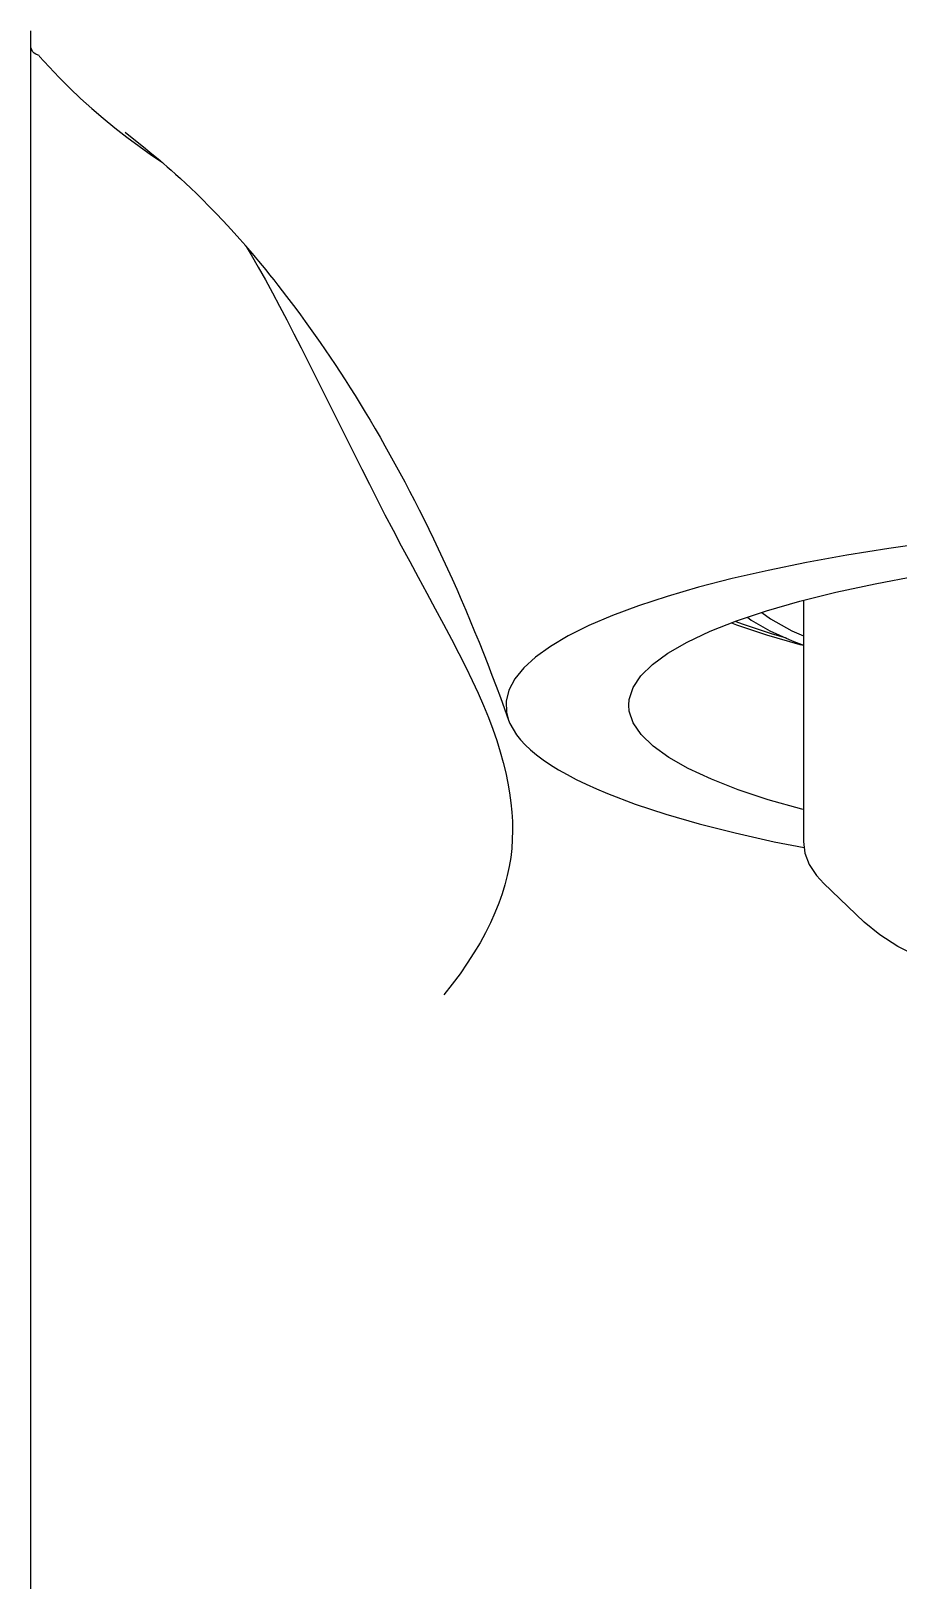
# Model space of a CAD drawing. Header units: millimetres. Extents: x 2985 to 3826, y 1462 to 2056.
# Drawn here: x 3202.16 to 3215.1, y 1796.05 to 1819.17 of the extents above; entities that cross this region are included whole.
import ezdxf

# ---------------------------------------------------------------- set-up
doc = ezdxf.new("R2010")
doc.units = ezdxf.units.MM
doc.layers.add('02___PRT_ALL_AXES', color=7, linetype='Continuous')

msp = doc.modelspace()

# ---------------------------------------------------------------- linework, layer by layer
at = {"color": 7, "linetype": 'Continuous'}
for p, q in [((3202.159, 1695.853), (3202.159, 1819.166)), ((3202.159, 1818.928), (3202.159, 1818.938)), ((3202.286, 1818.792), (3202.283, 1818.792)), ((3203.563, 1817.657), (3203.746, 1817.512)), ((3203.59, 1817.581), (3203.772, 1817.445)), ((3203.746, 1817.512), (3203.838, 1817.437)), ((3203.772, 1817.445), (3203.958, 1817.313)), ((3203.958, 1817.313), (3204.122, 1817.201)), ((3205.358, 1815.964), (3205.391, 1815.925)), ((3205.371, 1815.949), (3205.443, 1815.827)), ((3205.443, 1815.827), (3205.551, 1815.639)), ((3206.302, 1814.218), (3206.527, 1813.77)), ((3212.614, 1810.333), (3212.69, 1810.303)), ((3212.794, 1810.307), (3212.67, 1810.355)), ((3213.249, 1807.068), (3213.698, 1806.979)), ((3214.596, 1805.868), (3213.989, 1806.447))]:
    msp.add_line(p, q, dxfattribs=at)
for points in [[(3202.279, 1818.801), (3202.267, 1818.805), (3202.232, 1818.819), (3202.205, 1818.836), (3202.183, 1818.86), (3202.17, 1818.886), (3202.162, 1818.91), (3202.159, 1818.928)], [(3202.283, 1818.792), (3202.428, 1818.631), (3202.58, 1818.471), (3202.737, 1818.314), (3202.899, 1818.16), (3203.065, 1818.01), (3203.236, 1817.864)], [(3203.236, 1817.864), (3203.411, 1817.72), (3203.59, 1817.581)], [(3203.838, 1817.437), (3203.933, 1817.36), (3203.982, 1817.32), (3204.031, 1817.279), (3204.082, 1817.236), (3204.136, 1817.19), (3204.193, 1817.14), (3204.253, 1817.088), (3204.318, 1817.03), (3204.389, 1816.966), (3204.464, 1816.896), (3204.545, 1816.82), (3204.63, 1816.739), (3204.719, 1816.651), (3204.815, 1816.554), (3204.918, 1816.448), (3205.026, 1816.334), (3205.145, 1816.205), (3205.275, 1816.059), (3205.363, 1815.959)], [(3205.391, 1815.925), (3205.46, 1815.845), (3205.505, 1815.791), (3205.555, 1815.732), (3205.607, 1815.668), (3205.663, 1815.6), (3205.721, 1815.527), (3205.781, 1815.452), (3205.844, 1815.373), (3205.908, 1815.29), (3205.974, 1815.204), (3206.042, 1815.115), (3206.111, 1815.023), (3206.181, 1814.928), (3206.253, 1814.829), (3206.326, 1814.728), (3206.399, 1814.624), (3206.473, 1814.518), (3206.548, 1814.409), (3206.622, 1814.299), (3206.697, 1814.188), (3206.772, 1814.074), (3206.846, 1813.959), (3206.921, 1813.842), (3206.995, 1813.724), (3207.07, 1813.603), (3207.145, 1813.48), (3207.219, 1813.356), (3207.294, 1813.23), (3207.368, 1813.102), (3207.442, 1812.973), (3207.516, 1812.841), (3207.59, 1812.708), (3207.664, 1812.574), (3207.737, 1812.437), (3207.81, 1812.299), (3207.882, 1812.16), (3207.954, 1812.019), (3208.025, 1811.877), (3208.097, 1811.732), (3208.167, 1811.587), (3208.237, 1811.44), (3208.307, 1811.291), (3208.376, 1811.14), (3208.445, 1810.988), (3208.513, 1810.835), (3208.581, 1810.68), (3208.648, 1810.523), (3208.714, 1810.365), (3208.78, 1810.206), (3208.846, 1810.045), (3208.911, 1809.882), (3208.975, 1809.718), (3209.038, 1809.553), (3209.101, 1809.387), (3209.164, 1809.219), (3209.225, 1809.05), (3209.285, 1808.883)], [(3205.551, 1815.639), (3205.657, 1815.45), (3205.763, 1815.256), (3205.869, 1815.058), (3205.975, 1814.856), (3206.082, 1814.649), (3206.192, 1814.436), (3206.302, 1814.218)], [(3206.527, 1813.77), (3206.755, 1813.312), (3206.868, 1813.084), (3207.095, 1812.629)], [(3207.095, 1812.629), (3207.209, 1812.402), (3207.325, 1812.175), (3207.442, 1811.946), (3207.563, 1811.715), (3207.686, 1811.483), (3207.811, 1811.249), (3207.938, 1811.014), (3208.067, 1810.777), (3208.192, 1810.545), (3208.314, 1810.316), (3208.433, 1810.092), (3208.545, 1809.876), (3208.647, 1809.671), (3208.743, 1809.475), (3208.831, 1809.285), (3208.911, 1809.1)], [(3215.624, 1811.539), (3214.964, 1811.444), (3214.334, 1811.342), (3213.733, 1811.233), (3213.162, 1811.116), (3212.625, 1810.993), (3212.123, 1810.864), (3211.655, 1810.729), (3211.226, 1810.588), (3210.836, 1810.443), (3210.485, 1810.294), (3210.177, 1810.14), (3209.912, 1809.983), (3209.69, 1809.823), (3209.513, 1809.661), (3209.38, 1809.497), (3209.293, 1809.331), (3209.251, 1809.165), (3209.256, 1808.998), (3209.286, 1808.883)], [(3211.08, 1809.107), (3211.087, 1809.192), (3211.144, 1809.367), (3211.26, 1809.541), (3211.435, 1809.713), (3211.666, 1809.882), (3211.953, 1810.047), (3212.296, 1810.208), (3212.69, 1810.363), (3213.136, 1810.512), (3213.633, 1810.655), (3214.173, 1810.79), (3214.756, 1810.916), (3215.382, 1811.034), (3216.044, 1811.142), (3216.746, 1811.241), (3217.484, 1811.33), (3218.247, 1811.408), (3219.035, 1811.475), (3219.848, 1811.53), (3220.673, 1811.573), (3221.506, 1811.604), (3222.351, 1811.622), (3223.208, 1811.629)], [(3212.69, 1810.303), (3213.136, 1810.154), (3213.633, 1810.011), (3213.686, 1809.998)], [(3213.436, 1810.103), (3213.209, 1810.168), (3212.794, 1810.307)], [(3212.852, 1810.417), (3212.909, 1810.375), (3213.188, 1810.216), (3213.521, 1810.063), (3213.686, 1810.001)], [(3208.911, 1809.1), (3208.985, 1808.921), (3209.051, 1808.746), (3209.11, 1808.576)], [(3209.286, 1808.883), (3209.306, 1808.832), (3209.403, 1808.664)], [(3213.686, 1807.546), (3213.663, 1807.552), (3213.163, 1807.694), (3212.713, 1807.843), (3212.315, 1807.999), (3211.968, 1808.16), (3211.677, 1808.325), (3211.444, 1808.494), (3211.266, 1808.667), (3211.147, 1808.841), (3211.088, 1809.016), (3211.08, 1809.107)], [(3209.403, 1808.664), (3209.464, 1808.588), (3209.534, 1808.513), (3209.614, 1808.437), (3209.704, 1808.362), (3209.803, 1808.288), (3209.913, 1808.214), (3210.031, 1808.141), (3210.159, 1808.068), (3210.297, 1807.997), (3210.443, 1807.926), (3210.598, 1807.855), (3210.763, 1807.786)], [(3209.11, 1808.576), (3209.162, 1808.411), (3209.207, 1808.25)], [(3209.207, 1808.25), (3209.245, 1808.094), (3209.276, 1807.943), (3209.302, 1807.795), (3209.321, 1807.65), (3209.335, 1807.51), (3209.343, 1807.371), (3209.345, 1807.234), (3209.342, 1807.099), (3209.333, 1806.965), (3209.318, 1806.831), (3209.296, 1806.698), (3209.268, 1806.563), (3209.233, 1806.426), (3209.191, 1806.288), (3209.142, 1806.148), (3209.084, 1806.005), (3209.018, 1805.859), (3208.944, 1805.71), (3208.862, 1805.56), (3208.77, 1805.408), (3208.671, 1805.254), (3208.563, 1805.098), (3208.447, 1804.941), (3208.323, 1804.782)], [(3210.763, 1807.786), (3211.177, 1807.629), (3211.632, 1807.479), (3212.129, 1807.336), (3212.668, 1807.199), (3213.249, 1807.068)], [(3213.686, 1807.072), (3213.708, 1806.894), (3213.774, 1806.725), (3213.88, 1806.565), (3213.991, 1806.446)], [(3215.408, 1805.343), (3215.097, 1805.503), (3214.826, 1805.676), (3214.596, 1805.868)]]:
    msp.add_lwpolyline(points, dxfattribs=at)
at = {"layer": '02___PRT_ALL_AXES', "color": 7, "linetype": 'Continuous'}
msp.add_line((3213.686, 1810.668), (3213.686, 1807.072), dxfattribs=at)
msp.add_lwpolyline([(3213.069, 1810.489), (3213.195, 1810.394), (3213.516, 1810.215), (3213.686, 1810.141)], dxfattribs=at)

doc.saveas('drawing.dxf')
